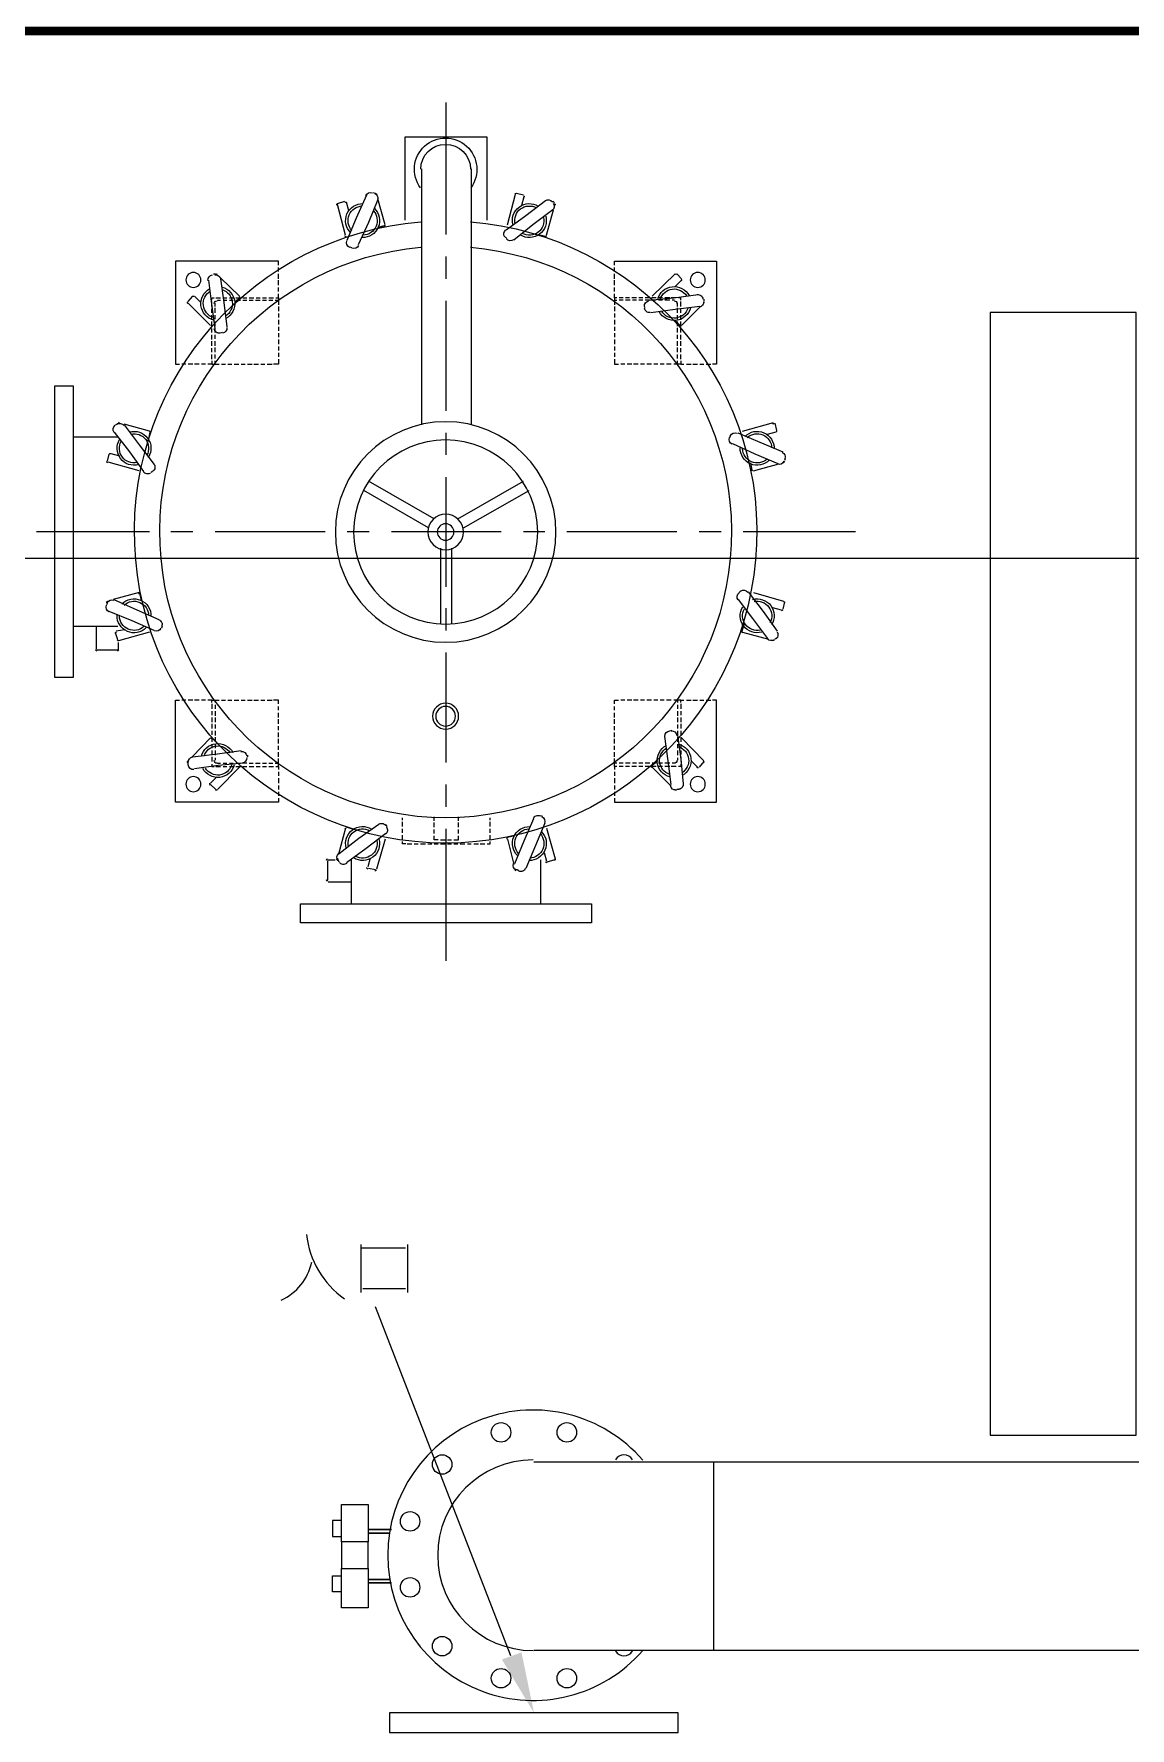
# Model space of a CAD drawing. Extents: x -18489 to 195597, y -1599 to 112111.
# Drawn here: x -14935.1 to -14810.4, y 7449.4 to 7642.1 of the extents above; entities that cross this region are included whole.
import ezdxf

# ---------------------------------------------------------------- set-up
doc = ezdxf.new("R2010")
doc.units = 0
doc.header["$LTSCALE"] = 100
doc.linetypes.add('X-CUB3-L10$0$COL-CEN-LIN', pattern=[3.25, 2.5, -0.25, 0.25, -0.25])
for name, color, linetype in [('188K-SM-03-F10-MECH-EQ-Y2257103$0$M-EQPM-AD', 5, 'Continuous'), ('188K-SM-03-F10-MECH-EQ-Y2257103$0$M-EQPM-CDA-過濾器', 5, 'Continuous'), ('188K-SM-03-F10-MECH-EQ-Y2257103$0$Micron CUP L10 CDA EQU$0$M MOVE-IN AREA', 8, 'Continuous'), ('X-CUB3-L10$0$CCL', 8, 'X-CUB3-L10$0$COL-CEN-LIN')]:
    doc.layers.add(name, color=color, linetype=linetype)

# ---------------------------------------------------------------- blocks, each defined once
blk = doc.blocks.new('X-CUB3-L10$0$CUB3-10')
at = {"layer": 'X-CUB3-L10$0$CCL'}
blk.add_line((720, 8302.459), (-5160, 8302.459), dxfattribs=at)
blk = doc.blocks.new('X-CUB3-L10')
at = {"layer": 'X-CUB3-L10$0$CCL'}
blk.add_blockref('X-CUB3-L10$0$CUB3-10', (-12838.15, -720), dxfattribs=at)
blk = doc.blocks.new('188K-SM-03-F10-MECH-EQ-Y2257103$0$矽品二林中科一期-設備-空調$0$ZIN280AH(OD1400TL2135) 外型圖-Model')
at = {"color": 0, "lineweight": 13}
for points in [[(2797, 9401.8), (2630.8, 9401.8), (2630.8, 8124.9), (2797, 8124.9)], [(1923.5, 8003.3), (1893.1, 8003.3), (1893.1, 7972.9), (1923.5, 7972.9)], [(1923.5, 8017.4), (1949.8, 8017.4)], [(1923.5, 8013.4), (1947.8, 8013.4)], [(1923.5, 7960.7), (1947.8, 7960.7)], [(1949.8, 7956.6), (1923.5, 7956.6)], [(1947.8, 7808.7), (1947.8, 7786.4), (2276.1, 7786.4), (2276.1, 7808.7)]]:
    blk.add_lwpolyline(points, close=True, dxfattribs=at)
for points in [[(1915.3, 8287), (1915.3, 8291.1), (1915.3, 8315.4), (1915.3, 8341.7)], [(1915.3, 8337.7), (1939.7, 8337.7), (1964, 8337.7), (1966, 8337.7)], [(1968, 8341.7), (1968, 8315.4), (1968, 8291.1), (1968, 8287)], [(1966, 8291.1), (1941.7, 8291.1), (1917.4, 8291.1)], [(2085.6, 7873.5), (1931.6, 8270.8)], [(2112, 8094.5), (2316.7, 8094.5), (4037.4, 8094.5)], [(2316.7, 7879.6), (2316.7, 8094.5)], [(1893.1, 8003.3), (1893.1, 8045.8), (1923.5, 8045.8), (1923.5, 8003.3)], [(1893.1, 8027.6), (1882.9, 8027.6), (1882.9, 8009.3), (1893.1, 8009.3)], [(1893.1, 7946.5), (1882.9, 7946.5), (1882.9, 7964.7), (1893.1, 7964.7)], [(1923.5, 7972.9), (1923.5, 7928.3), (1893.1, 7928.3), (1893.1, 7972.9)], [(4037.4, 7879.6), (2112, 7879.6)]]:
    blk.add_lwpolyline(points, dxfattribs=at)
for centre in [(2074.5, 8127.9), (2149.4, 8127.9), (2007.6, 8091.4), (1971.1, 8026.6), (1971.1, 7951.6), (2007.6, 7884.7), (2074.5, 7848.2), (2149.4, 7848.2)]:
    blk.add_circle(centre, 11.1, dxfattribs=at)
for centre, radius, start, end in [((1956.9, 8365), 104.4, 186.5753, 234.585), ((1798.8, 8334.6), 61.8, 294.4889, 347.6507), ((2110.9, 7988.1), 165.2, 40.946, 319.0318), ((2110.9, 7988.1), 108.4, 90, 270), ((2214.3, 8091.4), 11.1, 29.3619, 150.6422), ((2214.3, 7884.7), 11.1, 209.356, 330.644)]:
    blk.add_arc(centre, radius, start, end, dxfattribs=at)
at = {"color": 0}
blk.add_solid([(2097.8, 7877.6), (2112, 7808.7), (2075.5, 7869.5)], dxfattribs=at)
blk = doc.blocks.new('188K-SM-03-F10-MECH-EQ-Y2257103$0$A$C9b321b2a')
at = {"color": 0, "lineweight": 13}
for points in [[(0, 338), (0, 465.7)], [(82.7, 385.7), (80.9, 384.8)], [(-124.1, 372.2), (-124.1, 372.2)], [(-123.2, 374), (-123.2, 374)], [(-121.4, 375.8), (-122.3, 374)], [(-114.2, 337.1), (-122.3, 366.8)], [(-68.3, 343.4), (-90.8, 360.5), (-113.3, 376.7)], [(-86.3, 371.3), (-89, 381.2)], [(-80, 384.8), (-88.1, 383)], [(69.2, 349.7), (77.3, 378.5)], [(77.3, 377.6), (88.1, 351.5), (99.8, 326.3)], [(79.1, 383.9), (79.1, 383.9)], [(80, 384.8), (80, 384.8)], [(112.4, 331.7), (101.6, 356.9), (90.8, 383)], [(114.2, 337.1), (124.1, 372.2)], [(-121.4, 365.9), (-98.9, 348.8), (-77.3, 332.6)], [(78.2, 346.1), (70.1, 347.9)], [(-69.2, 333.5), (-67.4, 335.3)], [(0, 287.7), (0, 312.8)], [(107, 322.7), (108.8, 323.6)], [(-303, 191.5), (-307.5, 191.5), (-307.5, 307.5), (-191.5, 307.5), (-191.5, 303)], [(-261.6, 293.1), (-267.9, 287.7)], [(-234.6, 267.9), (-260.7, 293.1)], [(-191.5, 295.8), (-191.5, 301.2)], [(-191.5, 288.6), (-191.5, 293.1)], [(303, 191.5), (307.5, 191.5), (307.5, 307.5), (190.6, 307.5), (190.6, 303)], [(190.6, 295.8), (190.6, 301.2)], [(190.6, 288.6), (190.6, 293.1)], [(234.6, 267.9), (256.2, 289.5)], [(259.8, 293.1), (259.8, 293.1)], [(261.6, 293.1), (261.6, 293.1)], [(264.3, 293.1), (262.5, 293.1)], [(-260.7, 278.7), (-267.9, 285.9)], [(-191.5, 280.5), (-191.5, 285.9)], [(-191.5, 273.3), (-191.5, 278.7)], [(-191.5, 267), (-191.5, 270.6)], [(190.6, 280.5), (190.6, 285.9)], [(190.6, 273.3), (190.6, 278.7)], [(190.6, 267), (190.6, 270.6)], [(256.2, 288.6), (252.6, 260.7), (249, 232.8)], [(263.4, 231), (266.1, 258.9), (269.7, 286.8)], [(-293.1, 265.2), (-293.1, 262.5)], [(-293.1, 262.5), (-293.1, 262.5)], [(-293.1, 259.8), (-293.1, 260.7)], [(-267.9, 234.6), (-289.5, 256.2)], [(-264.3, 267), (-267, 267), (-267, 264.3)], [(-267, 261.6), (-267, 256.2)], [(-267, 254.4), (-267, 249)], [(-263.4, 259.8), (-263.4, 257.1)], [(-263.4, 254.4), (-263.4, 249)], [(-256.2, 267), (-261.6, 267)], [(-257.1, 263.4), (-259.8, 263.4)], [(-249, 263.4), (-254.4, 263.4)], [(-249, 267), (-253.5, 267)], [(-241.8, 267), (-246.3, 267)], [(-241.8, 263.4), (-246.3, 263.4)], [(-233.7, 267), (-239.1, 267)], [(-233.7, 263.4), (-239.1, 263.4)], [(-226.5, 263.4), (-231.9, 263.4)], [(-226.5, 267), (-231, 267)], [(-218.5, 267), (-223.8, 267)], [(-219.4, 263.4), (-223.8, 263.4)], [(-211.3, 267), (-216.7, 267)], [(-211.3, 263.4), (-216.7, 263.4)], [(-204.1, 263.4), (-209.5, 263.4)], [(-204.1, 267), (-208.6, 267)], [(-196, 267), (-201.4, 267)], [(-196.9, 263.4), (-201.4, 263.4)], [(-194.2, 267), (-191.5, 267), (-191.5, 263.4), (-194.2, 263.4)], [(-191.5, 263.4), (-191.5, 258.9)], [(-191.5, 256.2), (-191.5, 250.8)], [(0, 137.5), (0, 262.5)], [(194.2, 267), (190.6, 267), (190.6, 263.4), (194.2, 263.4)], [(190.6, 263.4), (190.6, 258.9)], [(190.6, 256.2), (190.6, 250.8)], [(196, 267), (201.4, 267)], [(196.9, 263.4), (201.4, 263.4)], [(204.1, 267), (208.6, 267)], [(204.1, 263.4), (209.5, 263.4)], [(211.3, 267), (216.7, 267)], [(211.3, 263.4), (216.7, 263.4)], [(218.5, 267), (223.8, 267)], [(219.4, 263.4), (223.8, 263.4)], [(226.5, 267), (231, 267)], [(226.5, 263.4), (231.9, 263.4)], [(233.7, 267), (239.1, 267)], [(233.7, 263.4), (239.1, 263.4)], [(240, 260.7), (234.6, 266.1)], [(240.9, 267), (246.3, 267)], [(241.8, 263.4), (246.3, 263.4)], [(249, 267), (253.5, 267)], [(249, 263.4), (254.4, 263.4)], [(256.2, 267), (261.6, 267)], [(256.2, 263.4), (259.8, 263.4)], [(263.4, 267), (266.1, 267), (266.1, 264.3)], [(263.4, 259.8), (263.4, 257.1)], [(263.4, 254.4), (263.4, 249)], [(266.1, 261.6), (266.1, 256.2)], [(266.1, 254.4), (266.1, 249)], [(267.9, 234.6), (293.1, 260.7)], [(278.7, 260.7), (285.9, 267.9)], [(293.1, 262.5), (287.7, 267.9)], [(-267, 246.3), (-267, 241.8)], [(-267, 239.1), (-267, 233.7)], [(-260.7, 240.9), (-266.1, 234.6)], [(-263.4, 246.3), (-263.4, 241.8)], [(-263.4, 239.1), (-263.4, 234.6)], [(-263.4, 231.9), (-263.4, 226.5)], [(-191.5, 248.1), (-191.5, 243.6)], [(-191.5, 240.9), (-191.5, 236.4)], [(-191.5, 233.7), (-191.5, 228.3)], [(190.6, 248.1), (190.6, 243.6)], [(190.6, 240.9), (190.6, 236.4)], [(190.6, 233.7), (190.6, 228.3)], [(263.4, 246.3), (263.4, 241.8)], [(263.4, 239.1), (263.4, 234.6)], [(263.4, 231.9), (263.4, 226.5)], [(266.1, 246.3), (266.1, 241.8)], [(266.1, 239.1), (266.1, 233.7)], [(-267, 231), (-267, 226.5)], [(-267, 223.8), (-267, 219.4)], [(-267, 216.7), (-267, 211.3)], [(-263.4, 223.8), (-263.4, 219.4)], [(-263.4, 216.7), (-263.4, 212.2)], [(-191.5, 225.6), (-191.5, 221.2)], [(-191.5, 218.5), (-191.5, 213.1)], [(190.6, 225.6), (190.6, 221.2)], [(190.6, 218.5), (190.6, 213.1)], [(263.4, 223.8), (263.4, 219.4)], [(263.4, 216.7), (263.4, 212.2)], [(266.1, 231), (266.1, 226.5)], [(266.1, 223.8), (266.1, 219.4)], [(266.1, 216.7), (266.1, 211.3)], [(-267, 208.6), (-267, 204.1)], [(-267, 201.4), (-267, 196.9)], [(-267, 194.2), (-267, 191.5), (-263.4, 191.5), (-258, 191.5)], [(-263.4, 209.5), (-263.4, 204.1)], [(-263.4, 201.4), (-263.4, 196.9)], [(-263.4, 194.2), (-263.4, 191.5)], [(-196, 191.5), (-191.5, 191.5), (-191.5, 196)], [(-191.5, 211.3), (-191.5, 205.9)], [(-191.5, 203.2), (-191.5, 198.7)], [(190.6, 211.3), (190.6, 205.9)], [(190.6, 203.2), (190.6, 198.7)], [(196, 191.5), (190.6, 191.5), (190.6, 196)], [(263.4, 209.5), (263.4, 204.1)], [(263.4, 201.4), (263.4, 196.9)], [(266.1, 194.2), (266.1, 191.5), (263.4, 191.5), (263.4, 194.2)], [(266.1, 208.6), (266.1, 204.1)], [(266.1, 201.4), (266.1, 196.9)], [(-295.8, 191.5), (-300.3, 191.5)], [(-288.6, 191.5), (-293.1, 191.5)], [(-280.5, 191.5), (-285.9, 191.5)], [(-273.3, 191.5), (-277.8, 191.5)], [(-267, 191.5), (-270.6, 191.5)], [(-256.2, 191.5), (-250.8, 191.5)], [(-248.1, 191.5), (-243.6, 191.5)], [(-240.9, 191.5), (-235.5, 191.5)], [(-233.7, 191.5), (-228.3, 191.5)], [(-225.6, 191.5), (-221.2, 191.5)], [(-218.5, 191.5), (-213.1, 191.5)], [(-211.3, 191.5), (-205.9, 191.5)], [(-203.2, 191.5), (-198.7, 191.5)], [(203.2, 191.5), (198.7, 191.5)], [(210.4, 191.5), (205.9, 191.5)], [(218.5, 191.5), (213.1, 191.5)], [(225.6, 191.5), (221.2, 191.5)], [(232.8, 191.5), (228.3, 191.5)], [(240.9, 191.5), (235.5, 191.5)], [(248.1, 191.5), (243.6, 191.5)], [(256.2, 191.5), (250.8, 191.5)], [(263.4, 191.5), (258, 191.5)], [(266.1, 191.5), (270.6, 191.5)], [(273.3, 191.5), (277.8, 191.5)], [(280.5, 191.5), (285.9, 191.5)], [(287.7, 191.5), (293.1, 191.5)], [(295.8, 191.5), (300.3, 191.5)], [(-373.1, 123.2), (-375.8, 115.1)], [(365.9, 121.4), (348.8, 98.9), (331.7, 77.3)], [(337.1, 114.2), (365.9, 122.3)], [(373.1, 123.2), (373.1, 123.2)], [(375.8, 121.4), (374, 123.2)], [(-423.4, 107.9), (-373.1, 107.9)], [(-331.7, 112.4), (-356.9, 101.6), (-383, 90.8)], [(-377.6, 78.2), (-351.5, 89), (-326.3, 99.8)], [(-365, 111.5), (-374.9, 114.2)], [(-322.7, 107), (-323.6, 109.7)], [(0, 88.1), (0, 112.4)], [(338, 105.2), (336.2, 113.3)], [(343.4, 68.3), (359.6, 90.8), (376.7, 113.3)], [(-385.7, 82.7), (-384.8, 80.9), (-384.8, 80)], [(-383.9, 79.1), (-383.9, 79.1)], [(-349.7, 70.1), (-378.5, 77.3)], [(4.5, 19.8), (46.7, 94.4)], [(14.4, 13.5), (57.5, 88.1)], [(348.8, 70.1), (383.9, 79.1)], [(371.3, 86.3), (381.2, 89)], [(0, -62), (0, 62.9)], [(333.5, 69.2), (335.3, 67.4)], [(-355.1, 46.7), (-355.1, 50.3), (-352.4, 50.3)], [(-355.1, 38.7), (-355.1, 44.1)], [(-350.6, 50.3), (-345.2, 50.3)], [(-342.5, 50.3), (-338, 50.3)], [(-335.3, 50.3), (-329.9, 50.3)], [(-328.1, 50.3), (-325.4, 50.3)], [(354.2, 46.7), (448.6, 46.7), (448.6, -46.7), (354.2, -46.7)], [(-355.1, 31.5), (-355.1, 36.9)], [(-355.1, 24.3), (-355.1, 28.8)], [(-355.1, 16.2), (-355.1, 21.6)], [(412.6, 28.8), (121.4, 28.8)], [(-338, 0), (-488.2, 0)], [(-355.1, 9), (-355.1, 13.5)], [(-355.1, 1.8), (-355.1, 6.3)], [(-350.6, 9), (-350.6, 14.4), (-346.1, 14.4)], [(-350.6, 1.8), (-350.6, 6.3)], [(-343.4, 14.4), (-338.9, 14.4)], [(-336.2, 14.4), (-330.8, 14.4)], [(-329, 14.4), (-324.5, 14.4)], [(-287.7, 0), (-312.8, 0)], [(-137.5, 0), (-262.5, 0)], [(-87.2, 0), (-112.4, 0)], [(-18.9, 6.3), (-105.2, 6.3)], [(62, 0), (-62.9, 0)], [(112.4, 0), (87.2, 0)], [(262.5, 0), (137.5, 0)], [(312.8, 0), (287.7, 0)], [(488.2, 0), (338, 0)], [(-355.1, -6.3), (-355.1, -0.9)], [(-355.1, -13.5), (-355.1, -9)], [(-355.1, -20.7), (-355.1, -16.2)], [(-350.6, -6.3), (-350.6, -0.9)], [(-350.6, -9), (-350.6, -13.5), (-346.1, -13.5)], [(-343.4, -13.5), (-338.9, -13.5)], [(-336.2, -13.5), (-330.8, -13.5)], [(-329, -13.5), (-324.5, -13.5)], [(-18.9, -6.3), (-105.2, -6.3)], [(14.4, -13.5), (57.5, -88.1)], [(-355.1, -28.8), (-355.1, -23.4)], [(-355.1, -36), (-355.1, -31.5)], [(4.5, -19.8), (46.7, -93.5)], [(412.6, -27.9), (121.4, -27.9)], [(-355.1, -44.1), (-355.1, -38.7)], [(-355.1, -45.8), (-355.1, -49.4), (-352.4, -49.4)], [(-350.6, -49.4), (-345.2, -49.4)], [(-342.5, -49.4), (-338, -49.4)], [(-335.3, -49.4), (-329.9, -49.4)], [(-328.1, -49.4), (-325.4, -49.4)], [(-349.7, -69.2), (-383.9, -79.1)], [(-343.4, -68.3), (-360.5, -90.8), (-376.7, -113.3)], [(-365.9, -121.4), (-348.8, -98.9), (-332.6, -76.4)], [(-333.5, -68.3), (-335.3, -67.4)], [(-384.8, -80), (-383, -88.1)], [(-371.3, -86.3), (-381.2, -89)], [(0, -112.4), (0, -87.2)], [(377.6, -77.3), (351.5, -88.1), (326.3, -99.8)], [(331.7, -112.4), (356.9, -101.6), (383, -89.9)], [(384.8, -80), (384.8, -80)], [(-373.1, -107.9), (-423.4, -107.9)], [(-398.3, -133.9), (-398.3, -107.9)], [(-337.1, -114.2), (-366.8, -122.3)], [(-338.9, -105.2), (-336.2, -113.3)], [(322.7, -107), (323.6, -108.8)], [(337.1, -114.2), (372.2, -123.2)], [(365, -110.6), (374.9, -113.3)], [(-374, -134.8), (-396.5, -134.8)], [(-375.8, -121.4), (-374, -122.3)], [(-373.1, -122.3), (-373.1, -123.2)], [(-373.1, -133.9), (-373.1, -125.9)], [(-371.3, -123.2), (-372.2, -123.2)], [(0, -262.5), (0, -137.5)], [(-303, -190.6), (-307.5, -190.6), (-307.5, -307.5), (-191.5, -307.5), (-191.5, -303)], [(-295.8, -190.6), (-300.3, -190.6)], [(-288.6, -190.6), (-293.1, -190.6)], [(-280.5, -190.6), (-285.9, -190.6)], [(-273.3, -190.6), (-277.8, -190.6)], [(-267, -190.6), (-270.6, -190.6)], [(-267, -193.3), (-267, -190.6), (-263.4, -190.6), (-258, -190.6)], [(-263.4, -194.2), (-263.4, -190.6)], [(-256.2, -190.6), (-250.8, -190.6)], [(-248.1, -190.6), (-243.6, -190.6)], [(-240.9, -190.6), (-235.5, -190.6)], [(-233.7, -190.6), (-228.3, -190.6)], [(-225.6, -190.6), (-221.2, -190.6)], [(-218.5, -190.6), (-213.1, -190.6)], [(-211.3, -190.6), (-205.9, -190.6)], [(-203.2, -190.6), (-198.7, -190.6)], [(-196, -190.6), (-191.5, -190.6), (-191.5, -196)], [(196, -190.6), (190.6, -190.6), (190.6, -196)], [(303, -190.6), (307.5, -190.6), (307.5, -307.5), (190.6, -307.5), (190.6, -303)], [(203.2, -190.6), (198.7, -190.6)], [(210.4, -190.6), (205.9, -190.6)], [(218.5, -190.6), (213.1, -190.6)], [(225.6, -190.6), (221.2, -190.6)], [(232.8, -190.6), (228.3, -190.6)], [(240.9, -190.6), (235.5, -190.6)], [(248.1, -190.6), (243.6, -190.6)], [(256.2, -190.6), (250.8, -190.6)], [(266.1, -193.3), (266.1, -190.6), (263.4, -190.6), (258, -190.6)], [(263.4, -194.2), (263.4, -190.6)], [(266.1, -190.6), (270.6, -190.6)], [(273.3, -190.6), (277.8, -190.6)], [(280.5, -190.6), (285.9, -190.6)], [(287.7, -190.6), (293.1, -190.6)], [(295.8, -190.6), (300.3, -190.6)], [(-267, -201.4), (-267, -196)], [(-267, -208.6), (-267, -204.1)], [(-267, -215.8), (-267, -211.3)], [(-263.4, -201.4), (-263.4, -196.9)], [(-263.4, -208.6), (-263.4, -204.1)], [(-263.4, -216.7), (-263.4, -211.3)], [(-191.5, -203.2), (-191.5, -197.8)], [(-191.5, -210.4), (-191.5, -205.9)], [(190.6, -203.2), (190.6, -197.8)], [(190.6, -210.4), (190.6, -205.9)], [(263.4, -201.4), (263.4, -196.9)], [(263.4, -208.6), (263.4, -204.1)], [(263.4, -216.7), (263.4, -211.3)], [(266.1, -201.4), (266.1, -196)], [(266.1, -208.6), (266.1, -204.1)], [(266.1, -215.8), (266.1, -211.3)], [(-263.4, -226.5), (-263.4, -231), (-266.1, -258.9), (-269.7, -285.9)], [(-267, -223.8), (-267, -218.5)], [(-267, -231), (-267, -226.5)], [(-263.4, -223.8), (-263.4, -219.4)], [(-254.4, -225.6), (-256.2, -225.6)], [(-191.5, -218.5), (-191.5, -213.1)], [(-191.5, -225.6), (-191.5, -220.3)], [(-191.5, -232.8), (-191.5, -228.3)], [(190.6, -218.5), (190.6, -213.1)], [(190.6, -225.6), (190.6, -220.3)], [(190.6, -232.8), (190.6, -228.3)], [(263.4, -223.8), (263.4, -219.4)], [(263.4, -231), (263.4, -226.5)], [(266.1, -223.8), (266.1, -218.5)], [(266.1, -231), (266.1, -226.5)], [(-267.9, -234.6), (-293.1, -259.8)], [(-267, -239.1), (-267, -233.7)], [(-267, -246.3), (-267, -240.9)], [(-267, -253.5), (-267, -249)], [(-263.4, -239.1), (-263.4, -233.7)], [(-263.4, -246.3), (-263.4, -241.8)], [(-263.4, -253.5), (-263.4, -249)], [(-191.5, -240.9), (-191.5, -235.5)], [(-191.5, -248.1), (-191.5, -243.6)], [(190.6, -240.9), (190.6, -235.5)], [(190.6, -248.1), (190.6, -243.6)], [(287.7, -256.2), (260.7, -252.6), (232.8, -249)], [(260.7, -240), (266.1, -234.6)], [(263.4, -239.1), (263.4, -233.7)], [(263.4, -246.3), (263.4, -241.8)], [(263.4, -253.5), (263.4, -249)], [(266.1, -239.1), (266.1, -233.7)], [(266.1, -246.3), (266.1, -240.9)], [(266.1, -253.5), (266.1, -249)], [(267.9, -234.6), (288.6, -256.2)], [(-293.1, -261.6), (-287.7, -267.9)], [(-278.7, -260.7), (-285.9, -267.9)], [(-267, -261.6), (-267, -256.2)], [(-264.3, -266.1), (-267, -266.1), (-267, -263.4)], [(-263.4, -259.8), (-263.4, -256.2)], [(-256.2, -266.1), (-261.6, -266.1)], [(-257.1, -262.5), (-259.8, -262.5)], [(-234.6, -267.9), (-256.2, -288.6)], [(-249, -262.5), (-254.4, -262.5)], [(-249, -266.1), (-253.5, -266.1)], [(-241.8, -262.5), (-246.3, -262.5)], [(-241.8, -266.1), (-246.3, -266.1)], [(-240, -260.7), (-234.6, -266.1)], [(-233.7, -262.5), (-239.1, -262.5)], [(-233.7, -266.1), (-239.1, -266.1)], [(-226.5, -262.5), (-231.9, -262.5)], [(-226.5, -266.1), (-231, -266.1)], [(-219.4, -262.5), (-223.8, -262.5)], [(-218.5, -266.1), (-223.8, -266.1)], [(-211.3, -262.5), (-216.7, -262.5)], [(-211.3, -266.1), (-216.7, -266.1)], [(-204.1, -262.5), (-209.5, -262.5)], [(-204.1, -266.1), (-208.6, -266.1)], [(-196.9, -262.5), (-201.4, -262.5)], [(-196, -266.1), (-201.4, -266.1)], [(-194.2, -266.1), (-191.5, -266.1), (-191.5, -262.5), (-194.2, -262.5)], [(-191.5, -255.3), (-191.5, -250.8)], [(-191.5, -262.5), (-191.5, -258)], [(-191.5, -266.1), (-191.5, -270.6)], [(190.6, -255.3), (190.6, -250.8)], [(190.6, -262.5), (190.6, -258)], [(194.2, -266.1), (190.6, -266.1), (190.6, -262.5), (194.2, -262.5)], [(190.6, -266.1), (190.6, -270.6)], [(196, -266.1), (201.4, -266.1)], [(196.9, -262.5), (201.4, -262.5)], [(204.1, -262.5), (209.5, -262.5)], [(204.1, -266.1), (208.6, -266.1)], [(211.3, -262.5), (216.7, -262.5)], [(211.3, -266.1), (216.7, -266.1)], [(218.5, -266.1), (223.8, -266.1)], [(219.4, -262.5), (223.8, -262.5)], [(226.5, -254.4), (225.6, -256.2)], [(226.5, -262.5), (231.9, -262.5)], [(226.5, -266.1), (231, -266.1)], [(231, -262.5), (258.9, -266.1), (285.9, -269.7)], [(233.7, -262.5), (239.1, -262.5)], [(233.7, -266.1), (239.1, -266.1)], [(234.6, -267.9), (259.8, -293.1)], [(240.9, -266.1), (246.3, -266.1)], [(241.8, -262.5), (246.3, -262.5)], [(249, -262.5), (254.4, -262.5)], [(249, -266.1), (253.5, -266.1)], [(256.2, -262.5), (259.8, -262.5)], [(256.2, -266.1), (261.6, -266.1)], [(263.4, -259.8), (263.4, -256.2)], [(263.4, -266.1), (266.1, -266.1), (266.1, -263.4)], [(266.1, -261.6), (266.1, -256.2)], [(293.1, -259.8), (293.1, -259.8)], [(293.1, -261.6), (293.1, -261.6)], [(293.1, -264.3), (293.1, -262.5)], [(-191.5, -273.3), (-191.5, -277.8)], [(-191.5, -280.5), (-191.5, -285.9)], [(-191.5, -287.7), (-191.5, -293.1)], [(0, -312.8), (0, -287.7)], [(190.6, -273.3), (190.6, -277.8)], [(190.6, -280.5), (190.6, -285.9)], [(190.6, -287.7), (190.6, -293.1)], [(260.7, -278.7), (267.9, -285.9)], [(261.6, -293.1), (267.9, -287.7)], [(-259.8, -293.1), (-260.7, -293.1)], [(-191.5, -295.8), (-191.5, -300.3)], [(190.6, -295.8), (190.6, -300.3)], [(-107, -322.7), (-109.7, -323.6)], [(-77.3, -377.6), (-89, -351.5), (-99.8, -326.3)], [(-112.4, -331.7), (-101.6, -356.9), (-90.8, -383)], [(-78.2, -346.1), (-70.1, -347.9)], [(0, -465.7), (0, -337.1)], [(68.3, -333.5), (67.4, -335.3)], [(68.3, -343.4), (90.8, -359.6), (113.3, -376.7)], [(121.4, -365.9), (98.9, -348.8), (76.4, -331.7)], [(105.2, -338), (113.3, -336.2)], [(-111.5, -365), (-113.3, -374.9)], [(-69.2, -348.8), (-77.3, -378.5)], [(69.2, -348.8), (79.1, -383.9)], [(-134.8, -373.1), (-134.8, -396.5)], [(-133.9, -372.2), (-125.9, -372.2)], [(-123.2, -373.1), (-115.1, -375.8)], [(-107.9, -373.1), (-107.9, -423.4)], [(-82.7, -385.7), (-80.9, -384.8)], [(-80, -384.8), (-80, -384.8)], [(-79.1, -383.9), (-79.1, -383.9)], [(107.9, -423.4), (107.9, -373.1)], [(123.2, -371.3), (124.1, -372.2)], [(123.2, -373.1), (123.2, -373.1)], [(-133.9, -397.4), (-107.9, -397.4)]]:
    blk.add_lwpolyline(points, dxfattribs=at)
for points in [[(-69.2, 349.7), (-79.1, 383.9, 0.414151), (-80.8, 384.7)], [(123.2, 374), (115.1, 375.8, 0.414152), (113.3, 374.9), (110.6, 365)], [(-105.2, 338.9), (-113.3, 336.2, -0.414195), (-115, 337.2)], [(-231, 263.4), (-258.9, 267), (-286.8, 269.7, 0.414216), (-293, 264.6)], [(-287.7, 256.2), (-260.7, 252.6), (-232.8, 249, 0.414181), (-226.5, 254.4), (-225.6, 257.1)], [(254.4, 226.5), (256.2, 225.6, 0.414186), (262.5, 230.8)], [(-337.1, 114.2), (-372.2, 124.1, 0.414278), (-373.9, 123.1)], [(373, 123.1, 0.414151), (371.3, 124.1), (372.2, 124.1)], [(-346.1, 78.2), (-347.9, 70.1, -0.414137), (-349.6, 69.3)], [(383.8, 78.3, 0.414152), (384.8, 80), (383, 88.1)], [(347.1, -70.2, -0.414176), (348.8, -69.2), (378.5, -77.3)], [(385.7, -82.7), (384.8, -80.9, 0.414276), (383.9, -79.1), (383.9, -78.2)], [(371.4, -124, 0.414257), (373.1, -123.2), (375.8, -115.1)], [(-262.8, -293, 0.414173), (-256.2, -287.7), (-252.6, -259.8), (-249, -232.8)], [(-270.6, -286.5, 0.414184), (-265.2, -293.1), (-262.5, -293.1), (-261.6, -293.1)], [(-114.2, -337.1), (-124.1, -372.2, 0.414278), (-123.1, -373.9)], [(112.5, -336.3, -0.414174), (114.2, -337.1), (122.3, -365.9)], [(80, -384.8), (88.1, -383, 0.414278), (89, -381.2), (86.3, -371.3)], [(121.4, -375.8), (122.3, -374, 0.414278), (123.1, -372.3)]]:
    blk.add_lwpolyline(points, format="xyb", dxfattribs=at)
for points in [[(-445, -165.4), (-423.4, -165.4), (-423.4, 165.4), (-445, 165.4)], [(347.9, -70.1), (346.1, -77.3)], [(-165.4, -445), (-165.4, -423.4), (165.4, -423.4), (165.4, -445)]]:
    blk.add_lwpolyline(points, close=True, dxfattribs=at)
for centre, radius in [((-287.2, 286.3), 8.54), ((286.3, 286.3), 8.54), ((-0.4, -0.4), 125.4), ((-0.4, -0.4), 104.7), ((-0.4, -0.4), 20.2), ((-209.9, -0.4), 14.8), ((-209.9, -0.4), 11.2), ((-0.4, -0.4), 9.44), ((-287.2, -287.2), 8.54), ((286.3, -287.2), 8.54)]:
    blk.add_circle(centre, radius, dxfattribs=at)
for centre, radius, start, end in [((85, 379.8), 5.84, 23.0684, 113.0626), ((-118.2, 369.9), 5.84, 143.0647, 233.0637), ((-122.7, 371.7), 1.35, 105.0036, 194.9912), ((-117.3, 371.7), 5.84, 53.0647, 143.0637), ((-95.7, 353.8), 19.3, 344.3889, 121.7454), ((-95.7, 353.8), 16.6, 347.5071, 118.6246), ((-88.6, 381.6), 1.35, 105.0036, 194.9912), ((94.8, 353.8), 19.3, 134.3899, 271.7358), ((82.3, 378.9), 5.84, 113.0684, 203.0626), ((79.6, 383.4), 1.35, 75.0086, 164.9966), ((94.8, 353.8), 19.3, 314.3895, 91.7425), ((94.8, 353.8), 16.6, 317.51, 88.6208), ((121.8, 371.7), 1.35, 345.0088, 74.9964), ((-0.4, -0.4), 353.8, 4.5703, 355.4242), ((-95.7, 353.8), 19.3, 164.3884, 301.7393), ((-95.7, 353.8), 16.6, 167.5083, 298.6194), ((70.6, 348.4), 1.35, 165.0086, 254.9966), ((94.8, 353.8), 16.6, 137.51, 268.6208), ((-74.2, 336.7), 5.84, 233.0657, 323.0577), ((-72.4, 338.5), 5.84, 323.0647, 53.0637), ((106.5, 328.6), 5.84, 293.0684, 23.0626), ((-0.4, -0.4), 325, 4.9769, 355.0177), ((104.7, 327.7), 5.84, 203.066, 293.0599), ((-262.1, 291.7), 1.35, 44.9859, 135.0141), ((261.2, 287.2), 5.84, 83.0665, 173.0705), ((260.3, 291.7), 1.35, 44.9859, 135.0141), ((263.9, 286.3), 5.84, 353.0665, 83.0705), ((-260.3, 259.4), 19.3, 14.3905, 151.7427), ((-260.3, 259.4), 16.6, 17.5124, 148.6244), ((-267.4, 286.3), 1.35, 134.9859, 225.0141), ((259.4, 259.4), 19.3, 104.3916, 241.7429), ((259.4, 259.4), 16.6, 107.5118, 238.6229), ((259.4, 259.4), 19.3, 284.3916, 61.7429), ((259.4, 259.4), 16.6, 287.5118, 58.6229), ((-292.6, 261.2), 1.35, 134.9859, 225.0141), ((-288.1, 261.2), 5.84, 173.0697, 263.0674), ((-260.3, 259.4), 19.3, 194.3914, 331.7373), ((-260.3, 259.4), 16.6, 197.5129, 328.6181), ((-260.3, 259.4), 3.15, 89.9976, 180.0024), ((-232.4, 256.7), 5.84, 353.0697, 83.0674), ((235.1, 266.6), 1.35, 134.9859, 225.0141), ((259.4, 259.4), 3.15, 359.9976, 90.0024), ((286.3, 266.6), 1.35, 44.9859, 135.0141), ((291.7, 261.2), 1.35, 314.9859, 45.0141), ((-267.4, 235.1), 1.35, 224.9877, 314.9994), ((254.9, 231.5), 5.84, 173.0665, 263.0705), ((369.9, 117.3), 5.84, 53.0647, 143.0637), ((371.7, 116.4), 5.84, 323.0647, 53.0637), ((-375.3, 114.6), 1.35, 165.0007, 254.9933), ((-354.7, 94.8), 19.3, 44.3897, 181.7412), ((-354.7, 94.8), 16.6, 47.5105, 178.6224), ((-329.5, 106.5), 5.84, 23.0683, 113.0616), ((-328.6, 104.7), 5.84, 293.0638, 23.0644), ((353.8, 94.8), 19.3, 74.3889, 211.7454), ((336.7, 112.8), 1.35, 105.0036, 194.9912), ((353.8, 94.8), 16.6, 77.5071, 208.6246), ((353.8, 94.8), 19.3, 254.3889, 31.7454), ((353.8, 94.8), 16.6, 257.5071, 28.6246), ((-380.7, 85), 5.84, 113.0638, 203.0644), ((-384.3, 79.6), 1.35, 165.0007, 254.9933), ((-379.8, 82.3), 5.84, 203.0644, 293.0604), ((-354.7, 94.8), 19.3, 224.3897, 1.7412), ((-354.7, 94.8), 16.6, 227.5104, 358.6151), ((380.7, 87.7), 1.35, 15.0036, 104.9912), ((336.7, 73.3), 5.84, 143.0647, 233.0637), ((338.5, 71.5), 5.84, 233.0657, 323.0577), ((412.2, -0.4), 35.5, 233.4483, 126.5517), ((412.2, -0.4), 28.3, 270, 90), ((-354.7, -94.8), 19.3, 74.3885, 211.7451), ((-339.4, -72.4), 5.84, 53.0612, 143.0681), ((-337.6, -73.3), 5.84, 323.0612, 53.0681), ((353.8, -94.8), 19.3, 44.3903, 181.7417), ((-384.3, -80.5), 1.35, 104.9914, 195.0082), ((-382.5, -88.6), 1.35, 194.9912, 285.0084), ((-354.7, -94.8), 16.6, 77.5077, 208.625), ((-354.7, -94.8), 19.3, 254.3885, 31.7451), ((-354.7, -94.8), 16.6, 257.5077, 28.625), ((353.8, -94.8), 16.6, 47.5115, 178.6208), ((353.8, -94.8), 19.3, 224.3903, 1.7417), ((353.8, -94.8), 16.6, 227.5105, 358.616), ((378.9, -83.2), 5.84, 23.0638, 113.0644), ((379.8, -85.9), 5.84, 293.0683, 23.0616), ((-372.6, -116.4), 5.84, 143.0612, 233.0681), ((-338.5, -113.7), 1.35, 284.9912, 15.0084), ((327.7, -104.7), 5.84, 113.0683, 203.0616), ((328.6, -107.4), 5.84, 203.0643, 293.0616), ((336.7, -113.7), 1.35, 164.9996, 255.0121), ((373.5, -114.6), 1.35, 344.9997, 75.0119), ((-396, -134.4), 1.35, 180.0028, 269.9972), ((-370.8, -118.2), 5.84, 233.0629, 323.0544), ((-372.6, -122.7), 1.35, 194.9912, 285.0084), ((-373.5, -134.4), 1.35, 270.0028, 359.9972), ((-257.6, -232.4), 5.84, 83.0695, 173.0637), ((-255.8, -232.4), 5.84, 353.0695, 83.0637), ((-260.3, -259.4), 19.3, 104.3897, 241.742), ((-260.3, -259.4), 16.6, 107.5117, 238.6244), ((-260.3, -259.4), 19.3, 284.3897, 61.742), ((-260.3, -259.4), 16.6, 287.5117, 58.6244), ((231.5, -254.9), 5.84, 83.0697, 173.0674), ((259.4, -259.4), 19.3, 14.3908, 151.7421), ((259.4, -259.4), 16.6, 17.511, 148.6229), ((266.6, -236), 1.35, 44.9859, 135.0141), ((-292.6, -261.2), 1.35, 134.9859, 225.0141), ((-287.2, -267.4), 1.35, 224.9859, 315.0141), ((-260.3, -260.3), 3.15, 179.9976, 270.0024), ((-236, -267.4), 1.35, 314.9859, 45.0141), ((231.5, -257.6), 5.84, 173.0663, 263.0669), ((259.4, -259.4), 19.3, 194.3907, 331.7364), ((259.4, -259.4), 16.6, 197.5123, 328.6171), ((259.4, -260.3), 3.15, 270.001, 359.9909), ((286.3, -264.8), 5.84, 263.0695, 353.0627), ((286.3, -262.1), 5.84, 353.0663, 83.0669), ((291.7, -261.2), 1.35, 314.9859, 45.0141), ((266.6, -287.2), 1.35, 314.9859, 45.0141), ((-262.1, -292.6), 1.35, 224.9859, 315.0141), ((260.3, -292.6), 1.35, 224.9859, 315.0141), ((-107.4, -329.5), 5.84, 113.0683, 203.0616), ((-105.6, -328.6), 5.84, 23.0638, 113.0644), ((-95.7, -354.7), 19.3, 134.3894, 271.7352), ((-95.7, -354.7), 16.6, 137.5105, 268.6224), ((-95.7, -354.7), 19.3, 314.3897, 91.7412), ((-95.7, -354.7), 16.6, 317.5105, 88.6224), ((71.5, -339.4), 5.84, 143.0633, 233.0661), ((73.3, -336.7), 5.84, 53.0627, 143.0658), ((94.8, -354.7), 19.3, 344.3879, 121.745), ((94.8, -354.7), 16.6, 347.5078, 118.6246), ((-71.5, -349.3), 1.35, 344.9997, 75.0119), ((94.8, -354.7), 19.3, 164.3883, 301.7393), ((94.8, -354.7), 16.6, 167.508, 298.6174), ((-134.4, -373.5), 1.35, 89.9969, 180.0031), ((-115.5, -374.4), 1.35, 254.996, 345.0045), ((-85.9, -380.7), 5.84, 203.0643, 293.0616), ((-83.2, -379.8), 5.84, 293.0683, 23.0616), ((-80.5, -384.3), 1.35, 254.996, 345.0045), ((79.6, -384.3), 1.35, 195.0026, 285.0035), ((116.4, -372.6), 5.84, 233.0623, 323.0549), ((117.3, -370.8), 5.84, 323.0633, 53.0661), ((-134.4, -396.9), 1.35, 179.9969, 270.0031)]:
    blk.add_arc(centre, radius, start, end, dxfattribs=at)
blk = doc.blocks.new('188K-SM-03-F10-MECH-EQ-Y2257103')
at = {"layer": '188K-SM-03-F10-MECH-EQ-Y2257103$0$Micron CUP L10 CDA EQU$0$M MOVE-IN AREA', "const_width": 1}
blk.add_lwpolyline([(-17249.15, 7922.46), (-17249.15, 7642.46), (-15853.15, 7642.46), (-15853.15, 6432.46), (-15853.15, 6432.46), (-15853.15, 789.96), (-15463.15, 789.96), (-15463.15, 6142.46), (-15463.15, 6142.46), (-15463.15, 7642.46), (-14093.15, 7642.46), (-14093.15, 7922.46)], close=True, dxfattribs=at)
at = {"layer": '188K-SM-03-F10-MECH-EQ-Y2257103$0$M-EQPM-AD', "lineweight": 0, "ltscale": 0.1, "xscale": 0.09997486657821997, "yscale": 0.09997486657821997, "zscale": 0.09997486657821997}
blk.add_blockref('188K-SM-03-F10-MECH-EQ-Y2257103$0$矽品二林中科一期-設備-空調$0$ZIN280AH(OD1400TL2135) 外型圖-Model', (-15089.37, 6670.5), dxfattribs=at)
at = {"layer": '188K-SM-03-F10-MECH-EQ-Y2257103$0$M-EQPM-CDA-過濾器', "lineweight": 0, "ltscale": 0.1, "xscale": -0.1, "yscale": 0.1, "zscale": 0.1, "rotation": 270}
blk.add_blockref('188K-SM-03-F10-MECH-EQ-Y2257103$0$A$C9b321b2a', (-14888.23, 7585.53), dxfattribs=at)

msp = doc.modelspace()

# ---------------------------------------------------------------- block references
msp.add_blockref('X-CUB3-L10', (0, 0))

# ---------------------------------------------------------------- next in the draw order: block references
msp.add_blockref('188K-SM-03-F10-MECH-EQ-Y2257103', (0, 0))

doc.saveas('drawing.dxf')
